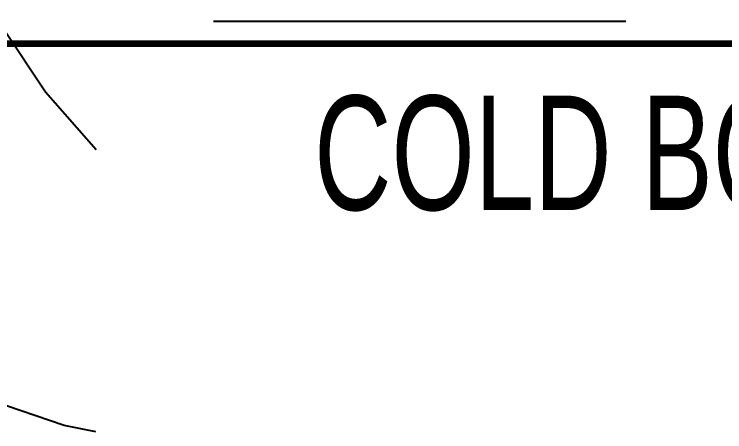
# Model space of a CAD drawing. Extents: x -57244 to 324435, y 15553 to 159369.
# Drawn here: x 54649 to 67072, y 25287 to 32588 of the extents above; entities that cross this region are included whole.
import ezdxf
from ezdxf.enums import TextEntityAlignment as Align

# ---------------------------------------------------------------- set-up
doc = ezdxf.new("R2010")
doc.units = 0
doc.header["$LTSCALE"] = 2000
doc.header["$MEASUREMENT"] = 0
doc.layers.add('AREE PDL', color=7, linetype='CONTINUOUS', lineweight=100)
doc.layers.add('BASE', color=253, linetype='CONTINUOUS')
doc.layers.add('SCRITTE', color=7, linetype='CONTINUOUS')
doc.styles.add('TXT', font='TXT', dxfattribs={"height": 0.2})

msp = doc.modelspace()

# ---------------------------------------------------------------- linework, layer by layer
at = {"layer": 'AREE PDL'}
msp.add_line((53072, 32078), (87053, 32078), dxfattribs=at)
at = {"layer": 'BASE', "linetype": 'Continuous'}
for p, q in [((65339, 32463), (58134, 32463)), ((55199, 31224), (54454, 32339)), ((56083, 30216), (55199, 31224))]:
    msp.add_line(p, q, dxfattribs=at)
msp.add_lwpolyline([(56076, 25287), (55520, 25397), (54250, 25828), (53048, 26421), (51933, 27166), (50925, 28050), (50041, 29058), (49296, 30173), (48703, 31375), (48272, 32645), (48011, 33960), (47923, 35298)], dxfattribs=at)

# ---------------------------------------------------------------- texts
at = {"layer": 'SCRITTE', "color": 7, "linetype": 'Continuous', "style": 'TXT', "width": 0.7}
msp.add_text('COLD BOX TR1', height=2000, dxfattribs=at).set_placement((66759, 29164), align=Align.CENTER)

doc.saveas('drawing.dxf')
